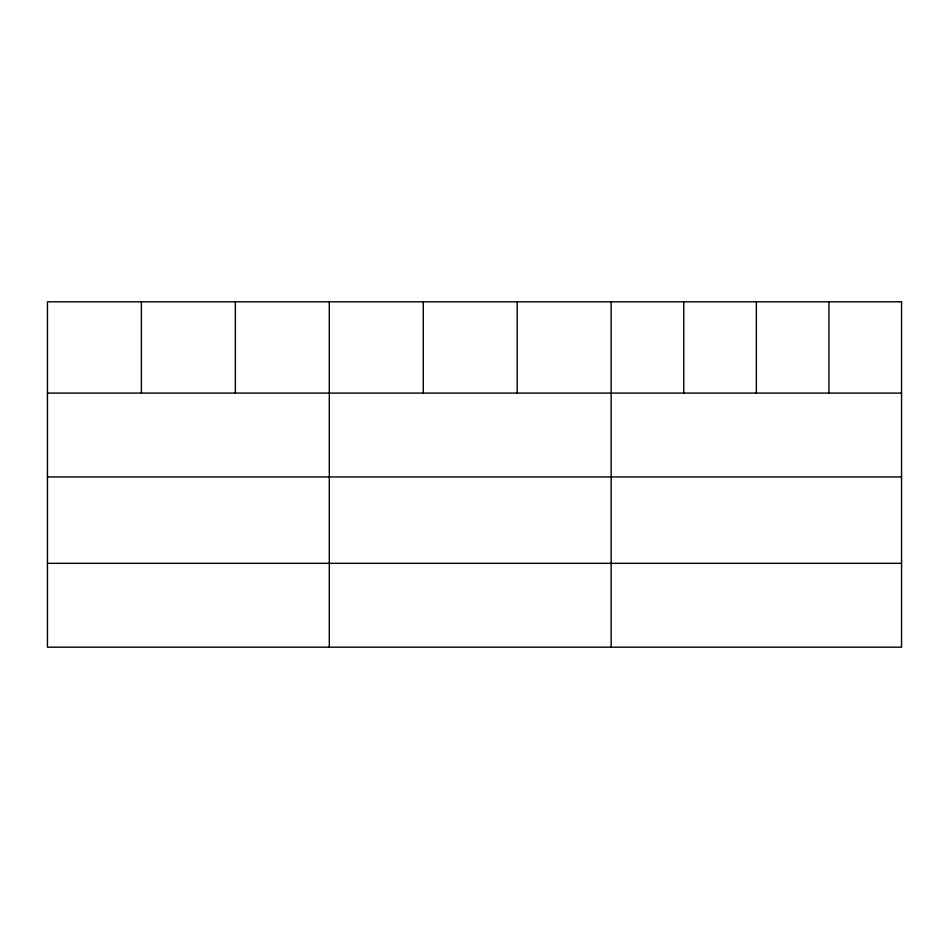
<?xml version="1.0" encoding="UTF-8"?>
<svg xmlns="http://www.w3.org/2000/svg" width="949" height="949" viewBox="0 0 949 949"><rect width="100%" height="100%" fill="white"/><g stroke="black" fill="none" stroke-linecap="round" stroke-linejoin="round"><path stroke-width="1.42" d="M47.45 393.088L901.55 393.088M47.45 476.944L901.55 476.944M47.45 563.326L901.55 563.326M828.952 301.818L828.952 393.088M756.353 301.818L756.353 393.088M683.755 301.818L683.755 393.088M611.156 301.818L611.156 647.182M517.205 301.818L517.205 393.088M423.254 301.818L423.254 393.088M329.303 301.818L329.303 647.182M235.352 301.818L235.352 393.088M141.401 301.818L141.401 393.088M901.55 301.818L47.45 301.818L47.45 647.182L901.55 647.182L901.55 301.818"/></g></svg>
